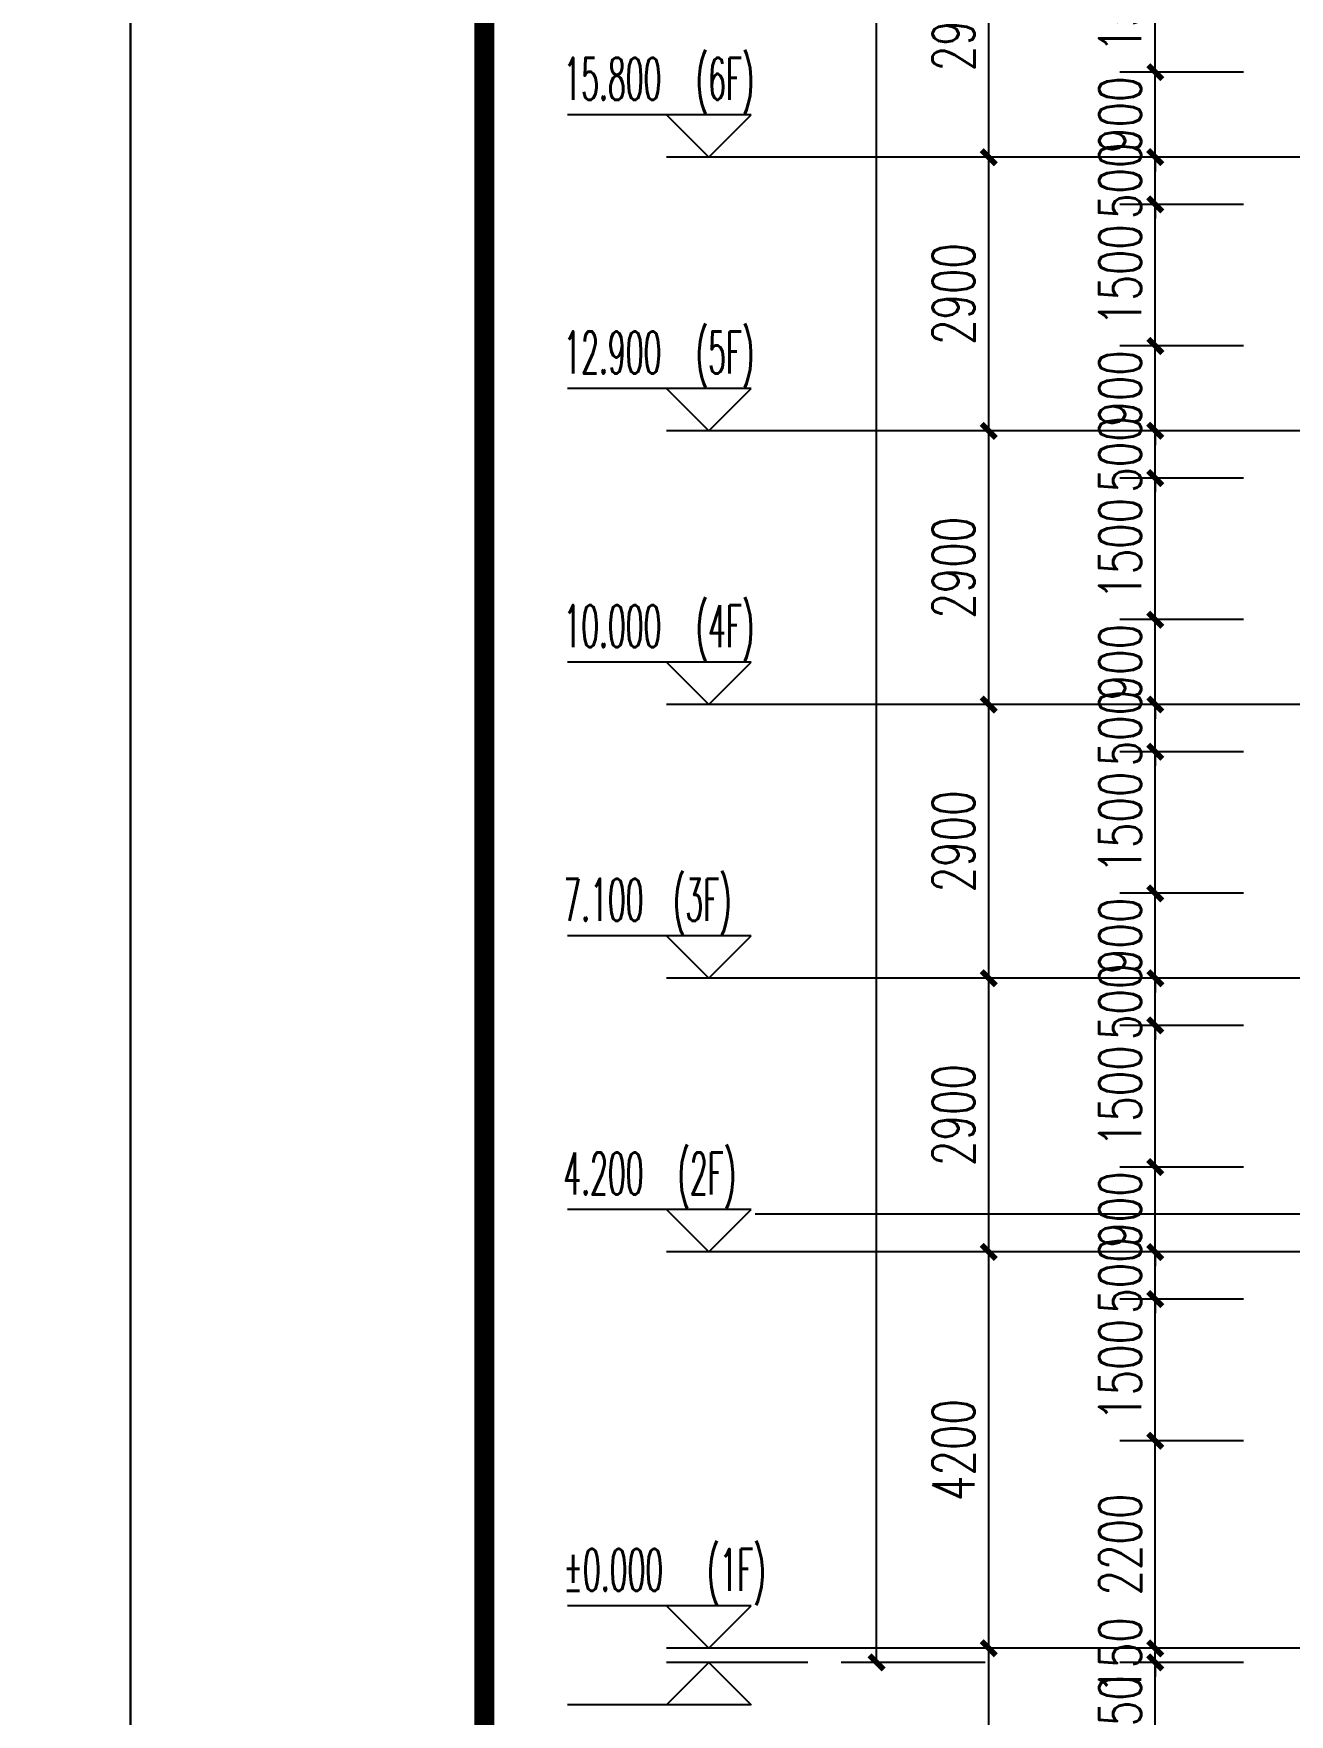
# Model space of a CAD drawing. Extents: x -59851 to 653804, y -249523 to 437614.
# Drawn here: x 526600 to 539911, y 363888 to 381697 of the extents above; entities that cross this region are included whole.
import ezdxf
from ezdxf.enums import TextEntityAlignment as Align

# ---------------------------------------------------------------- set-up
doc = ezdxf.new("R2010")
doc.units = 0
doc.header["$LTSCALE"] = 1000
doc.header["$MEASUREMENT"] = 0
for name, color, linetype in [('A-第三道尺寸线', 105, 'Continuous'), ('DIM_ELEV', 3, 'Continuous'), ('DOTE', 16, 'Continuous'), ('LABEL_FIXBOX_PM', 7, 'Continuous'), ('LABEL_TXT_PM', 1, 'Continuous'), ('PUB_DIM', 3, 'Continuous'), ('PUB_TEXT', 7, 'Continuous')]:
    doc.layers.add(name, color=color, linetype=linetype)
doc.styles.add('_TCH_DIM', font='SIMPLEX.shx', dxfattribs={"width": 0.7, "bigfont": 'GBCBIG.shx'})
doc.styles.add('_TCH_DIM_T3', font='SIMPLEX.shx', dxfattribs={"width": 0.7058823529411765, "bigfont": 'GBCBIG.shx'})
doc.styles.add('LABEL_TXT_PM', font='pm_njadri_romans1.shx', dxfattribs={"width": 0.7, "bigfont": 'pm_njadri_hztxt.shx'})
doc.dimstyles.new('_TCH_ARCH&&150', dxfattribs={"dimtxt": 446.25, "dimasz": 150, "dimexe": 375, "dimexo": 450, "dimgap": 150, "dimtad": 1, "dimdec": 0, "dimzin": 0, "dimdsep": 46, "dimtxsty": '_TCH_DIM_T3', "dimblk": 'ARCHTICK', "dimcen": 0.09, "dimclrt": 7, "dimazin": 2, "dimtfac": 1, "dimtdec": 0, "dimtix": 1, "dimtmove": 2, "dimatfit": 3, "dimfxl": 0, "dimtolj": 1, "dimtzin": 0, "dimarcsym": 0})

# ---------------------------------------------------------------- blocks, each defined once
blk = doc.blocks.new('PMSheet_A1_20150113_5-3892016032414355901')
at = {"layer": 'LABEL_FIXBOX_PM'}
blk.add_lwpolyline([(0, 594), (841, 594), (841, 7.275957614183426e-14), (0, 0)], close=True, dxfattribs=at)
at = {"layer": 'LABEL_FIXBOX_PM', "const_width": 1.4}
blk.add_lwpolyline([(831, 583.9999999999999), (25, 584), (24.99999999999942, 10.00000000000015), (831, 10.00000000000007)], close=True, dxfattribs=at)
at = {"layer": 'LABEL_TXT_PM', "style": 'LABEL_TXT_PM'}
for tag, height, width, p in [('修改图应说明理由', 4.5, 0.7, (788.3527573462349, 468.8000002302985)), ('出图章签名', 4.5, 0.7, (759.4576240145989, 338.0876217647297)), ('建设单位_U01', 4.5, 0.7, (800.9, 212.1409806592215)), ('建设单位', 4.5, 0.7, (800.9, 210.196966413124)), ('建设单位_D01', 4.5, 0.7, (800.9, 207.4028603965614)), ('项目名称_U01', 4.5, 0.7, (800.9, 200.423405518617)), ('项目名称', 4.5, 0.7, (800.9, 198.1938411146036)), ('项目名称_D01', 4.5, 0.7, (800.9, 195.2969664844489)), ('设计编号', 4.5, 0.6, (780.7578106115715, 187.8968758382629)), ('分项号', 4.5, 0.6, (820.2578106115715, 187.9968758382629)), ('项目经理', 4.5, 0.7, (780.2578106115715, 171.9968758382629)), ('项目经理签名', 4.5, 0.7, (810.1767543742553, 172.2645661011481)), ('审定', 4.5, 0.7, (780.2578106115715, 163.8968758382629)), ('审定签名', 4.5, 0.7, (810.1767543742553, 164.1645661011482)), ('审核', 4.5, 0.7, (780.2578106115715, 155.9968758382629)), ('审核签名', 4.5, 0.7, (810.1767543742553, 156.2645661011481)), ('项目负责签名', 4.5, 0.7, (810.1767543742553, 148.2645661011481)), ('项目负责', 4.5, 0.7, (780.2578106115715, 147.9968758382629)), ('专业负责', 4.5, 0.7, (780.2578106115715, 139.9968758382629)), ('专业负责签名', 4.5, 0.7, (810.1767543742553, 140.2645661011481)), ('校对', 4.5, 0.7, (780.2578106115715, 131.8968758382629)), ('校对签名', 4.5, 0.7, (810.1767543742553, 132.1645661011482)), ('设计', 4.5, 0.7, (780.2578106115715, 123.9968758382629)), ('设计签名', 4.5, 0.7, (810.1767543742553, 124.2645661011482)), ('绘制签名', 4.5, 0.7, (810.1767543742553, 116.1645661011482)), ('绘制', 4.5, 0.7, (780.2578106115715, 115.8968758382629)), ('方案_01签名', 4.5, 0.7, (810.1767543742553, 96.16456610114815)), ('方案_01', 4.5, 0.7, (780.2578106115715, 95.89687583826286)), ('方案_02', 4.5, 0.7, (780.2578106115715, 87.89687583826286)), ('方案_02签名', 4.5, 0.7, (810.1767543742553, 88.16456610114815)), ('方案_03', 4.5, 0.7, (780.2859341218744, 79.89687410125836)), ('方案_03签名', 4.5, 0.7, (810.2048778845583, 80.16456436414366)), ('方案_04', 4.5, 0.7, (780.2578106115715, 71.89687583826286)), ('方案_04签名', 4.5, 0.7, (810.1767543742553, 72.16456610114815)), ('图名_U02', 4.5, 0.7, (790.4995326305001, 60.19999965774634)), ('图名_U01', 4.5, 0.7, (790.4995326305001, 54.19999857040541)), ('图名', 4.5, 0.7, (790.4999994914999, 47.95548575023815)), ('图名_D01', 4.5, 0.7, (790.4995326305001, 42.39999965774634)), ('图名_D02', 4.5, 0.7, (790.4995326305001, 36.99999965774634)), ('图号', 3.5, 0.7, (760.9671832468131, 20.95312731177117)), ('图档号', 3.5, 0.7, (781.0999994915, 20.95312731177117)), ('日期', 3.5, 0.7, (801.0671832468131, 20.95312731177117)), ('版本号', 3.5, 0.7, (820.2671832468131, 20.95312731177117))]:
    blk.add_attdef(tag, text='', height=height, dxfattribs=dict(at, width=width)).set_placement(p, align=Align.CENTER)
blk = doc.blocks.new('_ArchTick')
at = {"color": 0, "linetype": 'ByBlock', "const_width": 0.4}
blk.add_lwpolyline([(-0.5, -0.5), (0.5, 0.5)], dxfattribs=at)
blk = doc.blocks.new('*D4992')
at = {"layer": 'Defpoints', "color": 0, "transparency": 16777216}
for p in [(535535.1379771668, 419287.8118863888), (537134.1773540739, 419287.8118863888), (537134.1773540739, 364437.8118863888)]:
    blk.add_point(p, dxfattribs=at)
at = {"layer": 'PUB_DIM', "color": 0, "lineweight": -2, "transparency": 16777216}
for p, q in [((536684.1773540739, 419287.8118863888), (535160.1379771668, 419287.8118863888)), ((535535.1379771668, 364437.8118863888), (535535.1379771668, 419287.8118863888)), ((536684.1773540739, 364437.8118863888), (535160.1379771668, 364437.8118863888))]:
    blk.add_line(p, q, dxfattribs=at)
at = {"layer": 'PUB_DIM', "color": 0, "lineweight": -2, "transparency": 16777216, "xscale": 150, "yscale": 150, "zscale": 150}
for p, rotation in [((535535.1379771668, 419287.8118863888), 90), ((535535.1379771668, 364437.8118863888), 270)]:
    blk.add_blockref('_ArchTick', p, dxfattribs=dict(at, rotation=rotation))
at = {"layer": 'PUB_DIM', "color": 7, "transparency": 16777216, "insert": (535162.0129771667, 391862.8118863889), "char_height": 446.25, "attachment_point": 5, "rotation": 90, "style": '_TCH_DIM_T3'}
blk.add_mtext('\\A1;54850', dxfattribs=at)
blk = doc.blocks.new('*D5006')
at = {"layer": 'Defpoints', "color": 0, "transparency": 16777216}
for p in [(536724.3940520429, 383287.8118863888), (538113.855314824, 383287.8118863888), (538113.855314824, 380387.8118863888)]:
    blk.add_point(p, dxfattribs=at)
at = {"layer": 'PUB_DIM', "color": 0, "lineweight": -2, "transparency": 16777216}
for p, q in [((537663.855314824, 383287.8118863888), (536349.3940520429, 383287.8118863888)), ((536724.3940520429, 380387.8118863888), (536724.3940520429, 383287.8118863888)), ((537663.855314824, 380387.8118863888), (536349.3940520429, 380387.8118863888))]:
    blk.add_line(p, q, dxfattribs=at)
at = {"layer": 'PUB_DIM', "color": 0, "lineweight": -2, "transparency": 16777216, "xscale": 150, "yscale": 150, "zscale": 150}
for p, rotation in [((536724.3940520429, 383287.8118863888), 90), ((536724.3940520429, 380387.8118863888), 270)]:
    blk.add_blockref('_ArchTick', p, dxfattribs=dict(at, rotation=rotation))
at = {"layer": 'PUB_DIM', "color": 7, "transparency": 16777216, "insert": (536351.2690520427, 381837.8118863889), "char_height": 446.25, "attachment_point": 5, "rotation": 90, "style": '_TCH_DIM_T3'}
blk.add_mtext('\\A1;2900', dxfattribs=at)
blk = doc.blocks.new('*D5007')
at = {"layer": 'Defpoints', "color": 0, "transparency": 16777216}
for p in [(536724.3940520429, 380387.8118863888), (538113.855314824, 380387.8118863888), (538113.855314824, 377487.8118863888)]:
    blk.add_point(p, dxfattribs=at)
at = {"layer": 'PUB_DIM', "color": 0, "lineweight": -2, "transparency": 16777216}
for p, q in [((537663.855314824, 380387.8118863888), (536349.3940520429, 380387.8118863888)), ((536724.3940520429, 377487.8118863888), (536724.3940520429, 380387.8118863888)), ((537663.855314824, 377487.8118863888), (536349.3940520429, 377487.8118863888))]:
    blk.add_line(p, q, dxfattribs=at)
at = {"layer": 'PUB_DIM', "color": 0, "lineweight": -2, "transparency": 16777216, "xscale": 150, "yscale": 150, "zscale": 150}
for p, rotation in [((536724.3940520429, 380387.8118863888), 90), ((536724.3940520429, 377487.8118863888), 270)]:
    blk.add_blockref('_ArchTick', p, dxfattribs=dict(at, rotation=rotation))
at = {"layer": 'PUB_DIM', "color": 7, "transparency": 16777216, "insert": (536351.2690520427, 378937.8118863889), "char_height": 446.25, "attachment_point": 5, "rotation": 90, "style": '_TCH_DIM_T3'}
blk.add_mtext('\\A1;2900', dxfattribs=at)
blk = doc.blocks.new('*D5008')
at = {"layer": 'Defpoints', "color": 0, "transparency": 16777216}
for p in [(536724.3940520429, 377487.8118863888), (538113.855314824, 377487.8118863888), (538113.855314824, 374587.8118863888)]:
    blk.add_point(p, dxfattribs=at)
at = {"layer": 'PUB_DIM', "color": 0, "lineweight": -2, "transparency": 16777216}
for p, q in [((537663.855314824, 377487.8118863888), (536349.3940520429, 377487.8118863888)), ((536724.3940520429, 374587.8118863888), (536724.3940520429, 377487.8118863888)), ((537663.855314824, 374587.8118863888), (536349.3940520429, 374587.8118863888))]:
    blk.add_line(p, q, dxfattribs=at)
at = {"layer": 'PUB_DIM', "color": 0, "lineweight": -2, "transparency": 16777216, "xscale": 150, "yscale": 150, "zscale": 150}
for p, rotation in [((536724.3940520429, 377487.8118863888), 90), ((536724.3940520429, 374587.8118863888), 270)]:
    blk.add_blockref('_ArchTick', p, dxfattribs=dict(at, rotation=rotation))
at = {"layer": 'PUB_DIM', "color": 7, "transparency": 16777216, "insert": (536351.2690520427, 376037.8118863889), "char_height": 446.25, "attachment_point": 5, "rotation": 90, "style": '_TCH_DIM_T3'}
blk.add_mtext('\\A1;2900', dxfattribs=at)
blk = doc.blocks.new('*D5009')
at = {"layer": 'Defpoints', "color": 0, "transparency": 16777216}
for p in [(536724.3940520429, 374587.8118863888), (538113.855314824, 374587.8118863888), (538113.855314824, 371687.8118863888)]:
    blk.add_point(p, dxfattribs=at)
at = {"layer": 'PUB_DIM', "color": 0, "lineweight": -2, "transparency": 16777216}
for p, q in [((537663.855314824, 374587.8118863888), (536349.3940520429, 374587.8118863888)), ((536724.3940520429, 371687.8118863888), (536724.3940520429, 374587.8118863888)), ((537663.855314824, 371687.8118863888), (536349.3940520429, 371687.8118863888))]:
    blk.add_line(p, q, dxfattribs=at)
at = {"layer": 'PUB_DIM', "color": 0, "lineweight": -2, "transparency": 16777216, "xscale": 150, "yscale": 150, "zscale": 150}
for p, rotation in [((536724.3940520429, 374587.8118863888), 90), ((536724.3940520429, 371687.8118863888), 270)]:
    blk.add_blockref('_ArchTick', p, dxfattribs=dict(at, rotation=rotation))
at = {"layer": 'PUB_DIM', "color": 7, "transparency": 16777216, "insert": (536351.2690520427, 373137.8118863889), "char_height": 446.25, "attachment_point": 5, "rotation": 90, "style": '_TCH_DIM_T3'}
blk.add_mtext('\\A1;2900', dxfattribs=at)
blk = doc.blocks.new('*D5010')
at = {"layer": 'Defpoints', "color": 0, "transparency": 16777216}
for p in [(536724.3940520429, 371687.8118863888), (538113.855314824, 371687.8118863888), (538113.855314824, 368787.8118863888)]:
    blk.add_point(p, dxfattribs=at)
at = {"layer": 'PUB_DIM', "color": 0, "lineweight": -2, "transparency": 16777216}
for p, q in [((537663.855314824, 371687.8118863888), (536349.3940520429, 371687.8118863888)), ((536724.3940520429, 368787.8118863888), (536724.3940520429, 371687.8118863888)), ((537663.855314824, 368787.8118863888), (536349.3940520429, 368787.8118863888))]:
    blk.add_line(p, q, dxfattribs=at)
at = {"layer": 'PUB_DIM', "color": 0, "lineweight": -2, "transparency": 16777216, "xscale": 150, "yscale": 150, "zscale": 150}
for p, rotation in [((536724.3940520429, 371687.8118863888), 90), ((536724.3940520429, 368787.8118863888), 270)]:
    blk.add_blockref('_ArchTick', p, dxfattribs=dict(at, rotation=rotation))
at = {"layer": 'PUB_DIM', "color": 7, "transparency": 16777216, "insert": (536351.2690520427, 370237.8118863889), "char_height": 446.25, "attachment_point": 5, "rotation": 90, "style": '_TCH_DIM_T3'}
blk.add_mtext('\\A1;2900', dxfattribs=at)
blk = doc.blocks.new('*D5011')
at = {"layer": 'Defpoints', "color": 0, "transparency": 16777216}
for p in [(536724.3940520429, 368787.8118863888), (538113.855314824, 368787.8118863888), (538113.855314824, 364587.8118863888)]:
    blk.add_point(p, dxfattribs=at)
at = {"layer": 'PUB_DIM', "color": 0, "lineweight": -2, "transparency": 16777216}
for p, q in [((537663.855314824, 368787.8118863888), (536349.3940520429, 368787.8118863888)), ((536724.3940520429, 364587.8118863888), (536724.3940520429, 368787.8118863888)), ((537663.855314824, 364587.8118863888), (536349.3940520429, 364587.8118863888))]:
    blk.add_line(p, q, dxfattribs=at)
at = {"layer": 'PUB_DIM', "color": 0, "lineweight": -2, "transparency": 16777216, "xscale": 150, "yscale": 150, "zscale": 150}
for p, rotation in [((536724.3940520429, 368787.8118863888), 90), ((536724.3940520429, 364587.8118863888), 270)]:
    blk.add_blockref('_ArchTick', p, dxfattribs=dict(at, rotation=rotation))
at = {"layer": 'PUB_DIM', "color": 7, "transparency": 16777216, "insert": (536351.2690520427, 366687.8118863889), "char_height": 446.25, "attachment_point": 5, "rotation": 90, "style": '_TCH_DIM_T3'}
blk.add_mtext('\\A1;4200', dxfattribs=at)
blk = doc.blocks.new('*D5012')
at = {"layer": 'Defpoints', "color": 0, "transparency": 16777216}
for p in [(536724.3940520429, 364587.8118863888), (538113.855314824, 364587.8118863888), (538113.855314824, 359687.8118863888)]:
    blk.add_point(p, dxfattribs=at)
at = {"layer": 'PUB_DIM', "color": 0, "lineweight": -2, "transparency": 16777216}
for p, q in [((537663.855314824, 364587.8118863888), (536349.3940520429, 364587.8118863888)), ((536724.3940520429, 359687.8118863888), (536724.3940520429, 364587.8118863888)), ((537663.855314824, 359687.8118863888), (536349.3940520429, 359687.8118863888))]:
    blk.add_line(p, q, dxfattribs=at)
at = {"layer": 'PUB_DIM', "color": 0, "lineweight": -2, "transparency": 16777216, "xscale": 150, "yscale": 150, "zscale": 150}
for p, rotation in [((536724.3940520429, 364587.8118863888), 90), ((536724.3940520429, 359687.8118863888), 270)]:
    blk.add_blockref('_ArchTick', p, dxfattribs=dict(at, rotation=rotation))
at = {"layer": 'PUB_DIM', "color": 7, "transparency": 16777216, "insert": (536351.2690520427, 362137.8118863889), "char_height": 446.25, "attachment_point": 5, "rotation": 90, "style": '_TCH_DIM_T3'}
blk.add_mtext('\\A1;4900', dxfattribs=at)
blk = doc.blocks.new('*D5014')
at = {"layer": 'A-第三道尺寸线', "color": 0, "lineweight": -2, "transparency": 16777216}
for p, q in [((539422.9162243626, 364437.8118863892), (538113.855314824, 364437.8118863892)), ((538488.855314824, 363087.8118863888), (538488.855314824, 364437.8118863892)), ((539422.9162243626, 363087.8118863888), (538113.855314824, 363087.8118863888))]:
    blk.add_line(p, q, dxfattribs=at)
at = {"layer": 'Defpoints', "color": 0, "transparency": 16777216}
for p in [(538488.855314824, 364437.8118863892), (539872.9162243626, 364437.8118863892), (539872.9162243626, 363087.8118863888)]:
    blk.add_point(p, dxfattribs=at)
at = {"layer": 'A-第三道尺寸线', "color": 0, "lineweight": -2, "transparency": 16777216, "xscale": 150, "yscale": 150, "zscale": 150}
for p, rotation in [((538488.855314824, 364437.8118863892), 90), ((538488.855314824, 363087.8118863888), 270)]:
    blk.add_blockref('_ArchTick', p, dxfattribs=dict(at, rotation=rotation))
at = {"layer": 'A-第三道尺寸线', "color": 7, "transparency": 16777216, "insert": (538115.7303148239, 363762.811886389), "char_height": 446.25, "attachment_point": 5, "rotation": 90, "style": '_TCH_DIM_T3'}
blk.add_mtext('\\A1;1350', dxfattribs=at)
blk = doc.blocks.new('*D5015')
at = {"layer": 'A-第三道尺寸线', "color": 0, "lineweight": -2, "transparency": 16777216}
for p, q in [((538488.855314824, 364587.8118863889), (538488.855314824, 364737.8118863889)), ((539422.9162243626, 364587.8118863889), (538113.855314824, 364587.8118863889)), ((538488.855314824, 364437.8118863892), (538488.855314824, 364587.8118863889)), ((539422.9162243626, 364437.8118863892), (538113.855314824, 364437.8118863892)), ((538488.855314824, 364437.8118863892), (538488.855314824, 364287.8118863892))]:
    blk.add_line(p, q, dxfattribs=at)
at = {"layer": 'Defpoints', "color": 0, "transparency": 16777216}
for p in [(538488.855314824, 364587.8118863889), (539872.9162243626, 364587.8118863889), (539872.9162243626, 364437.8118863892)]:
    blk.add_point(p, dxfattribs=at)
at = {"layer": 'A-第三道尺寸线', "color": 0, "lineweight": -2, "transparency": 16777216, "xscale": 150, "yscale": 150, "zscale": 150}
for p, rotation in [((538488.855314824, 364587.8118863889), 270), ((538488.855314824, 364437.8118863892), 90)]:
    blk.add_blockref('_ArchTick', p, dxfattribs=dict(at, rotation=rotation))
at = {"layer": 'A-第三道尺寸线', "color": 7, "transparency": 16777216, "insert": (538115.7303148239, 364512.8118863891), "char_height": 446.25, "attachment_point": 5, "rotation": 90, "style": '_TCH_DIM_T3'}
blk.add_mtext('\\A1;150', dxfattribs=at)
blk = doc.blocks.new('*D5016')
at = {"layer": 'A-第三道尺寸线', "color": 0, "lineweight": -2, "transparency": 16777216}
for p, q in [((539422.9162243626, 366787.8118863888), (538113.855314824, 366787.8118863888)), ((538488.855314824, 364587.8118863889), (538488.855314824, 366787.8118863888)), ((539422.9162243626, 364587.8118863889), (538113.855314824, 364587.8118863889))]:
    blk.add_line(p, q, dxfattribs=at)
at = {"layer": 'Defpoints', "color": 0, "transparency": 16777216}
for p in [(538488.855314824, 366787.8118863888), (539872.9162243626, 366787.8118863888), (539872.9162243626, 364587.8118863889)]:
    blk.add_point(p, dxfattribs=at)
at = {"layer": 'A-第三道尺寸线', "color": 0, "lineweight": -2, "transparency": 16777216, "xscale": 150, "yscale": 150, "zscale": 150}
for p, rotation in [((538488.855314824, 366787.8118863888), 90), ((538488.855314824, 364587.8118863889), 270)]:
    blk.add_blockref('_ArchTick', p, dxfattribs=dict(at, rotation=rotation))
at = {"layer": 'A-第三道尺寸线', "color": 7, "transparency": 16777216, "insert": (538115.7303148239, 365687.8118863889), "char_height": 446.25, "attachment_point": 5, "rotation": 90, "style": '_TCH_DIM_T3'}
blk.add_mtext('\\A1;2200', dxfattribs=at)
blk = doc.blocks.new('*D5017')
at = {"layer": 'A-第三道尺寸线', "color": 0, "lineweight": -2, "transparency": 16777216}
for p, q in [((539422.9162243626, 368287.8118863888), (538113.855314824, 368287.8118863888)), ((538488.855314824, 366787.8118863888), (538488.855314824, 368287.8118863888)), ((539422.9162243626, 366787.8118863888), (538113.855314824, 366787.8118863888))]:
    blk.add_line(p, q, dxfattribs=at)
at = {"layer": 'Defpoints', "color": 0, "transparency": 16777216}
for p in [(538488.855314824, 368287.8118863888), (539872.9162243626, 368287.8118863888), (539872.9162243626, 366787.8118863888)]:
    blk.add_point(p, dxfattribs=at)
at = {"layer": 'A-第三道尺寸线', "color": 0, "lineweight": -2, "transparency": 16777216, "xscale": 150, "yscale": 150, "zscale": 150}
for p, rotation in [((538488.855314824, 368287.8118863888), 90), ((538488.855314824, 366787.8118863888), 270)]:
    blk.add_blockref('_ArchTick', p, dxfattribs=dict(at, rotation=rotation))
at = {"layer": 'A-第三道尺寸线', "color": 7, "transparency": 16777216, "insert": (538115.7303148239, 367537.8118863889), "char_height": 446.25, "attachment_point": 5, "rotation": 90, "style": '_TCH_DIM_T3'}
blk.add_mtext('\\A1;1500', dxfattribs=at)
blk = doc.blocks.new('*D5018')
at = {"layer": 'A-第三道尺寸线', "color": 0, "lineweight": -2, "transparency": 16777216}
for p, q in [((538488.855314824, 368787.8118863888), (538488.855314824, 368937.8118863888)), ((539422.9162243626, 368787.8118863888), (538113.855314824, 368787.8118863888)), ((538488.855314824, 368287.8118863888), (538488.855314824, 368787.8118863888)), ((539422.9162243626, 368287.8118863888), (538113.855314824, 368287.8118863888)), ((538488.855314824, 368287.8118863888), (538488.855314824, 368137.8118863888))]:
    blk.add_line(p, q, dxfattribs=at)
at = {"layer": 'Defpoints', "color": 0, "transparency": 16777216}
for p in [(538488.855314824, 368787.8118863888), (539872.9162243626, 368787.8118863888), (539872.9162243626, 368287.8118863888)]:
    blk.add_point(p, dxfattribs=at)
at = {"layer": 'A-第三道尺寸线', "color": 0, "lineweight": -2, "transparency": 16777216, "xscale": 150, "yscale": 150, "zscale": 150}
for p, rotation in [((538488.855314824, 368787.8118863888), 270), ((538488.855314824, 368287.8118863888), 90)]:
    blk.add_blockref('_ArchTick', p, dxfattribs=dict(at, rotation=rotation))
at = {"layer": 'A-第三道尺寸线', "color": 7, "transparency": 16777216, "insert": (538115.7303148239, 368537.8118863889), "char_height": 446.25, "attachment_point": 5, "rotation": 90, "style": '_TCH_DIM_T3'}
blk.add_mtext('\\A1;500', dxfattribs=at)
blk = doc.blocks.new('*D5019')
at = {"layer": 'A-第三道尺寸线', "color": 0, "lineweight": -2, "transparency": 16777216}
for p, q in [((538488.855314824, 369687.8118863889), (538488.855314824, 369837.8118863889)), ((539422.9162243626, 369687.8118863889), (538113.855314824, 369687.8118863889)), ((538488.855314824, 368787.8118863888), (538488.855314824, 369687.8118863889)), ((539422.9162243626, 368787.8118863888), (538113.855314824, 368787.8118863888)), ((538488.855314824, 368787.8118863888), (538488.855314824, 368637.8118863888))]:
    blk.add_line(p, q, dxfattribs=at)
at = {"layer": 'Defpoints', "color": 0, "transparency": 16777216}
for p in [(538488.855314824, 369687.8118863889), (539872.9162243626, 369687.8118863889), (539872.9162243626, 368787.8118863888)]:
    blk.add_point(p, dxfattribs=at)
at = {"layer": 'A-第三道尺寸线', "color": 0, "lineweight": -2, "transparency": 16777216, "xscale": 150, "yscale": 150, "zscale": 150}
for p, rotation in [((538488.855314824, 369687.8118863889), 270), ((538488.855314824, 368787.8118863888), 90)]:
    blk.add_blockref('_ArchTick', p, dxfattribs=dict(at, rotation=rotation))
at = {"layer": 'A-第三道尺寸线', "color": 7, "transparency": 16777216, "insert": (538115.7303148239, 369237.8118863889), "char_height": 446.25, "attachment_point": 5, "rotation": 90, "style": '_TCH_DIM_T3'}
blk.add_mtext('\\A1;900', dxfattribs=at)
blk = doc.blocks.new('*D5020')
at = {"layer": 'A-第三道尺寸线', "color": 0, "lineweight": -2, "transparency": 16777216}
for p, q in [((539422.9162243626, 371187.8118863889), (538113.855314824, 371187.8118863889)), ((538488.855314824, 369687.8118863889), (538488.855314824, 371187.8118863889)), ((539422.9162243626, 369687.8118863889), (538113.855314824, 369687.8118863889))]:
    blk.add_line(p, q, dxfattribs=at)
at = {"layer": 'Defpoints', "color": 0, "transparency": 16777216}
for p in [(538488.855314824, 371187.8118863889), (539872.9162243626, 371187.8118863889), (539872.9162243626, 369687.8118863889)]:
    blk.add_point(p, dxfattribs=at)
at = {"layer": 'A-第三道尺寸线', "color": 0, "lineweight": -2, "transparency": 16777216, "xscale": 150, "yscale": 150, "zscale": 150}
for p, rotation in [((538488.855314824, 371187.8118863889), 90), ((538488.855314824, 369687.8118863889), 270)]:
    blk.add_blockref('_ArchTick', p, dxfattribs=dict(at, rotation=rotation))
at = {"layer": 'A-第三道尺寸线', "color": 7, "transparency": 16777216, "insert": (538115.7303148239, 370437.8118863889), "char_height": 446.25, "attachment_point": 5, "rotation": 90, "style": '_TCH_DIM_T3'}
blk.add_mtext('\\A1;1500', dxfattribs=at)
blk = doc.blocks.new('*D5021')
at = {"layer": 'A-第三道尺寸线', "color": 0, "lineweight": -2, "transparency": 16777216}
for p, q in [((539422.9162243626, 371687.8118863888), (538113.855314824, 371687.8118863888)), ((538488.855314824, 371687.8118863888), (538488.855314824, 371837.8118863888)), ((538488.855314824, 371187.8118863889), (538488.855314824, 371687.8118863888)), ((539422.9162243626, 371187.8118863889), (538113.855314824, 371187.8118863889)), ((538488.855314824, 371187.8118863889), (538488.855314824, 371037.8118863889))]:
    blk.add_line(p, q, dxfattribs=at)
at = {"layer": 'Defpoints', "color": 0, "transparency": 16777216}
for p in [(538488.855314824, 371687.8118863888), (539872.9162243626, 371687.8118863888), (539872.9162243626, 371187.8118863889)]:
    blk.add_point(p, dxfattribs=at)
at = {"layer": 'A-第三道尺寸线', "color": 0, "lineweight": -2, "transparency": 16777216, "xscale": 150, "yscale": 150, "zscale": 150}
for p, rotation in [((538488.855314824, 371687.8118863888), 270), ((538488.855314824, 371187.8118863889), 90)]:
    blk.add_blockref('_ArchTick', p, dxfattribs=dict(at, rotation=rotation))
at = {"layer": 'A-第三道尺寸线', "color": 7, "transparency": 16777216, "insert": (538115.7303148239, 371437.8118863889), "char_height": 446.25, "attachment_point": 5, "rotation": 90, "style": '_TCH_DIM_T3'}
blk.add_mtext('\\A1;500', dxfattribs=at)
blk = doc.blocks.new('*D5022')
at = {"layer": 'A-第三道尺寸线', "color": 0, "lineweight": -2, "transparency": 16777216}
for p, q in [((539422.9162243626, 372587.8118863889), (538113.855314824, 372587.8118863889)), ((538488.855314824, 372587.8118863889), (538488.855314824, 372737.8118863889)), ((538488.855314824, 371687.8118863888), (538488.855314824, 372587.8118863889)), ((539422.9162243626, 371687.8118863888), (538113.855314824, 371687.8118863888)), ((538488.855314824, 371687.8118863888), (538488.855314824, 371537.8118863888))]:
    blk.add_line(p, q, dxfattribs=at)
at = {"layer": 'Defpoints', "color": 0, "transparency": 16777216}
for p in [(538488.855314824, 372587.8118863889), (539872.9162243626, 372587.8118863889), (539872.9162243626, 371687.8118863888)]:
    blk.add_point(p, dxfattribs=at)
at = {"layer": 'A-第三道尺寸线', "color": 0, "lineweight": -2, "transparency": 16777216, "xscale": 150, "yscale": 150, "zscale": 150}
for p, rotation in [((538488.855314824, 372587.8118863889), 270), ((538488.855314824, 371687.8118863888), 90)]:
    blk.add_blockref('_ArchTick', p, dxfattribs=dict(at, rotation=rotation))
at = {"layer": 'A-第三道尺寸线', "color": 7, "transparency": 16777216, "insert": (538115.7303148239, 372137.8118863889), "char_height": 446.25, "attachment_point": 5, "rotation": 90, "style": '_TCH_DIM_T3'}
blk.add_mtext('\\A1;900', dxfattribs=at)
blk = doc.blocks.new('*D5023')
at = {"layer": 'A-第三道尺寸线', "color": 0, "lineweight": -2, "transparency": 16777216}
for p, q in [((539422.9162243626, 374087.8118863889), (538113.855314824, 374087.8118863889)), ((538488.855314824, 372587.8118863889), (538488.855314824, 374087.8118863889)), ((539422.9162243626, 372587.8118863889), (538113.855314824, 372587.8118863889))]:
    blk.add_line(p, q, dxfattribs=at)
at = {"layer": 'Defpoints', "color": 0, "transparency": 16777216}
for p in [(538488.855314824, 374087.8118863889), (539872.9162243626, 374087.8118863889), (539872.9162243626, 372587.8118863889)]:
    blk.add_point(p, dxfattribs=at)
at = {"layer": 'A-第三道尺寸线', "color": 0, "lineweight": -2, "transparency": 16777216, "xscale": 150, "yscale": 150, "zscale": 150}
for p, rotation in [((538488.855314824, 374087.8118863889), 90), ((538488.855314824, 372587.8118863889), 270)]:
    blk.add_blockref('_ArchTick', p, dxfattribs=dict(at, rotation=rotation))
at = {"layer": 'A-第三道尺寸线', "color": 7, "transparency": 16777216, "insert": (538115.7303148239, 373337.8118863889), "char_height": 446.25, "attachment_point": 5, "rotation": 90, "style": '_TCH_DIM_T3'}
blk.add_mtext('\\A1;1500', dxfattribs=at)
blk = doc.blocks.new('*D5024')
at = {"layer": 'A-第三道尺寸线', "color": 0, "lineweight": -2, "transparency": 16777216}
for p, q in [((538488.855314824, 374587.8118863889), (538488.855314824, 374737.8118863889)), ((539422.9162243626, 374587.8118863889), (538113.855314824, 374587.8118863889)), ((538488.855314824, 374087.8118863889), (538488.855314824, 374587.8118863889)), ((539422.9162243626, 374087.8118863889), (538113.855314824, 374087.8118863889)), ((538488.855314824, 374087.8118863889), (538488.855314824, 373937.8118863889))]:
    blk.add_line(p, q, dxfattribs=at)
at = {"layer": 'Defpoints', "color": 0, "transparency": 16777216}
for p in [(538488.855314824, 374587.8118863889), (539872.9162243626, 374587.8118863889), (539872.9162243626, 374087.8118863889)]:
    blk.add_point(p, dxfattribs=at)
at = {"layer": 'A-第三道尺寸线', "color": 0, "lineweight": -2, "transparency": 16777216, "xscale": 150, "yscale": 150, "zscale": 150}
for p, rotation in [((538488.855314824, 374587.8118863889), 270), ((538488.855314824, 374087.8118863889), 90)]:
    blk.add_blockref('_ArchTick', p, dxfattribs=dict(at, rotation=rotation))
at = {"layer": 'A-第三道尺寸线', "color": 7, "transparency": 16777216, "insert": (538115.7303148239, 374337.811886389), "char_height": 446.25, "attachment_point": 5, "rotation": 90, "style": '_TCH_DIM_T3'}
blk.add_mtext('\\A1;500', dxfattribs=at)
blk = doc.blocks.new('*D5025')
at = {"layer": 'A-第三道尺寸线', "color": 0, "lineweight": -2, "transparency": 16777216}
for p, q in [((538488.855314824, 375487.8118863889), (538488.855314824, 375637.8118863889)), ((539422.9162243626, 375487.8118863889), (538113.855314824, 375487.8118863889)), ((538488.855314824, 374587.8118863889), (538488.855314824, 375487.8118863889)), ((539422.9162243626, 374587.8118863889), (538113.855314824, 374587.8118863889)), ((538488.855314824, 374587.8118863889), (538488.855314824, 374437.8118863889))]:
    blk.add_line(p, q, dxfattribs=at)
at = {"layer": 'Defpoints', "color": 0, "transparency": 16777216}
for p in [(538488.855314824, 375487.8118863889), (539872.9162243626, 375487.8118863889), (539872.9162243626, 374587.8118863889)]:
    blk.add_point(p, dxfattribs=at)
at = {"layer": 'A-第三道尺寸线', "color": 0, "lineweight": -2, "transparency": 16777216, "xscale": 150, "yscale": 150, "zscale": 150}
for p, rotation in [((538488.855314824, 375487.8118863889), 270), ((538488.855314824, 374587.8118863889), 90)]:
    blk.add_blockref('_ArchTick', p, dxfattribs=dict(at, rotation=rotation))
at = {"layer": 'A-第三道尺寸线', "color": 7, "transparency": 16777216, "insert": (538115.7303148239, 375037.811886389), "char_height": 446.25, "attachment_point": 5, "rotation": 90, "style": '_TCH_DIM_T3'}
blk.add_mtext('\\A1;900', dxfattribs=at)
blk = doc.blocks.new('*D5026')
at = {"layer": 'A-第三道尺寸线', "color": 0, "lineweight": -2, "transparency": 16777216}
for p, q in [((539422.9162243626, 376987.8118863889), (538113.855314824, 376987.8118863889)), ((538488.855314824, 375487.8118863889), (538488.855314824, 376987.8118863889)), ((539422.9162243626, 375487.8118863889), (538113.855314824, 375487.8118863889))]:
    blk.add_line(p, q, dxfattribs=at)
at = {"layer": 'Defpoints', "color": 0, "transparency": 16777216}
for p in [(538488.855314824, 376987.8118863889), (539872.9162243626, 376987.8118863889), (539872.9162243626, 375487.8118863889)]:
    blk.add_point(p, dxfattribs=at)
at = {"layer": 'A-第三道尺寸线', "color": 0, "lineweight": -2, "transparency": 16777216, "xscale": 150, "yscale": 150, "zscale": 150}
for p, rotation in [((538488.855314824, 376987.8118863889), 90), ((538488.855314824, 375487.8118863889), 270)]:
    blk.add_blockref('_ArchTick', p, dxfattribs=dict(at, rotation=rotation))
at = {"layer": 'A-第三道尺寸线', "color": 7, "transparency": 16777216, "insert": (538115.7303148239, 376237.8118863889), "char_height": 446.25, "attachment_point": 5, "rotation": 90, "style": '_TCH_DIM_T3'}
blk.add_mtext('\\A1;1500', dxfattribs=at)
blk = doc.blocks.new('*D5027')
at = {"layer": 'A-第三道尺寸线', "color": 0, "lineweight": -2, "transparency": 16777216}
for p, q in [((538488.855314824, 377487.811886389), (538488.855314824, 377637.811886389)), ((539422.9162243626, 377487.811886389), (538113.855314824, 377487.811886389)), ((538488.855314824, 376987.8118863889), (538488.855314824, 377487.811886389)), ((539422.9162243626, 376987.8118863889), (538113.855314824, 376987.8118863889)), ((538488.855314824, 376987.8118863889), (538488.855314824, 376837.8118863889))]:
    blk.add_line(p, q, dxfattribs=at)
at = {"layer": 'Defpoints', "color": 0, "transparency": 16777216}
for p in [(538488.855314824, 377487.811886389), (539872.9162243626, 377487.811886389), (539872.9162243626, 376987.8118863889)]:
    blk.add_point(p, dxfattribs=at)
at = {"layer": 'A-第三道尺寸线', "color": 0, "lineweight": -2, "transparency": 16777216, "xscale": 150, "yscale": 150, "zscale": 150}
for p, rotation in [((538488.855314824, 377487.811886389), 270), ((538488.855314824, 376987.8118863889), 90)]:
    blk.add_blockref('_ArchTick', p, dxfattribs=dict(at, rotation=rotation))
at = {"layer": 'A-第三道尺寸线', "color": 7, "transparency": 16777216, "insert": (538115.7303148239, 377237.811886389), "char_height": 446.25, "attachment_point": 5, "rotation": 90, "style": '_TCH_DIM_T3'}
blk.add_mtext('\\A1;500', dxfattribs=at)
blk = doc.blocks.new('*D5028')
at = {"layer": 'A-第三道尺寸线', "color": 0, "lineweight": -2, "transparency": 16777216}
for p, q in [((538488.855314824, 378387.8118863889), (538488.855314824, 378537.8118863889)), ((539422.9162243626, 378387.8118863889), (538113.855314824, 378387.8118863889)), ((538488.855314824, 377487.811886389), (538488.855314824, 378387.8118863889)), ((539422.9162243626, 377487.811886389), (538113.855314824, 377487.811886389)), ((538488.855314824, 377487.811886389), (538488.855314824, 377337.811886389))]:
    blk.add_line(p, q, dxfattribs=at)
at = {"layer": 'Defpoints', "color": 0, "transparency": 16777216}
for p in [(538488.855314824, 378387.8118863889), (539872.9162243626, 378387.8118863889), (539872.9162243626, 377487.811886389)]:
    blk.add_point(p, dxfattribs=at)
at = {"layer": 'A-第三道尺寸线', "color": 0, "lineweight": -2, "transparency": 16777216, "xscale": 150, "yscale": 150, "zscale": 150}
for p, rotation in [((538488.855314824, 378387.8118863889), 270), ((538488.855314824, 377487.811886389), 90)]:
    blk.add_blockref('_ArchTick', p, dxfattribs=dict(at, rotation=rotation))
at = {"layer": 'A-第三道尺寸线', "color": 7, "transparency": 16777216, "insert": (538115.7303148239, 377937.811886389), "char_height": 446.25, "attachment_point": 5, "rotation": 90, "style": '_TCH_DIM_T3'}
blk.add_mtext('\\A1;900', dxfattribs=at)
blk = doc.blocks.new('*D5029')
at = {"layer": 'A-第三道尺寸线', "color": 0, "lineweight": -2, "transparency": 16777216}
for p, q in [((539422.9162243626, 379887.8118863889), (538113.855314824, 379887.8118863889)), ((538488.855314824, 378387.8118863889), (538488.855314824, 379887.8118863889)), ((539422.9162243626, 378387.8118863889), (538113.855314824, 378387.8118863889))]:
    blk.add_line(p, q, dxfattribs=at)
at = {"layer": 'Defpoints', "color": 0, "transparency": 16777216}
for p in [(538488.855314824, 379887.8118863889), (539872.9162243626, 379887.8118863889), (539872.9162243626, 378387.8118863889)]:
    blk.add_point(p, dxfattribs=at)
at = {"layer": 'A-第三道尺寸线', "color": 0, "lineweight": -2, "transparency": 16777216, "xscale": 150, "yscale": 150, "zscale": 150}
for p, rotation in [((538488.855314824, 379887.8118863889), 90), ((538488.855314824, 378387.8118863889), 270)]:
    blk.add_blockref('_ArchTick', p, dxfattribs=dict(at, rotation=rotation))
at = {"layer": 'A-第三道尺寸线', "color": 7, "transparency": 16777216, "insert": (538115.7303148239, 379137.811886389), "char_height": 446.25, "attachment_point": 5, "rotation": 90, "style": '_TCH_DIM_T3'}
blk.add_mtext('\\A1;1500', dxfattribs=at)
blk = doc.blocks.new('*D5030')
at = {"layer": 'A-第三道尺寸线', "color": 0, "lineweight": -2, "transparency": 16777216}
for p, q in [((538488.855314824, 380387.8118863889), (538488.855314824, 380537.8118863889)), ((539422.9162243626, 380387.8118863889), (538113.855314824, 380387.8118863889)), ((538488.855314824, 379887.8118863889), (538488.855314824, 380387.8118863889)), ((539422.9162243626, 379887.8118863889), (538113.855314824, 379887.8118863889)), ((538488.855314824, 379887.8118863889), (538488.855314824, 379737.8118863889))]:
    blk.add_line(p, q, dxfattribs=at)
at = {"layer": 'Defpoints', "color": 0, "transparency": 16777216}
for p in [(538488.855314824, 380387.8118863889), (539872.9162243626, 380387.8118863889), (539872.9162243626, 379887.8118863889)]:
    blk.add_point(p, dxfattribs=at)
at = {"layer": 'A-第三道尺寸线', "color": 0, "lineweight": -2, "transparency": 16777216, "xscale": 150, "yscale": 150, "zscale": 150}
for p, rotation in [((538488.855314824, 380387.8118863889), 270), ((538488.855314824, 379887.8118863889), 90)]:
    blk.add_blockref('_ArchTick', p, dxfattribs=dict(at, rotation=rotation))
at = {"layer": 'A-第三道尺寸线', "color": 7, "transparency": 16777216, "insert": (538115.7303148239, 380137.811886389), "char_height": 446.25, "attachment_point": 5, "rotation": 90, "style": '_TCH_DIM_T3'}
blk.add_mtext('\\A1;500', dxfattribs=at)
blk = doc.blocks.new('*D5031')
at = {"layer": 'A-第三道尺寸线', "color": 0, "lineweight": -2, "transparency": 16777216}
for p, q in [((538488.855314824, 381287.8118863889), (538488.855314824, 381437.8118863889)), ((539422.9162243626, 381287.8118863889), (538113.855314824, 381287.8118863889)), ((538488.855314824, 380387.8118863889), (538488.855314824, 381287.8118863889)), ((539422.9162243626, 380387.8118863889), (538113.855314824, 380387.8118863889)), ((538488.855314824, 380387.8118863889), (538488.855314824, 380237.8118863889))]:
    blk.add_line(p, q, dxfattribs=at)
at = {"layer": 'Defpoints', "color": 0, "transparency": 16777216}
for p in [(538488.855314824, 381287.8118863889), (539872.9162243626, 381287.8118863889), (539872.9162243626, 380387.8118863889)]:
    blk.add_point(p, dxfattribs=at)
at = {"layer": 'A-第三道尺寸线', "color": 0, "lineweight": -2, "transparency": 16777216, "xscale": 150, "yscale": 150, "zscale": 150}
for p, rotation in [((538488.855314824, 381287.8118863889), 270), ((538488.855314824, 380387.8118863889), 90)]:
    blk.add_blockref('_ArchTick', p, dxfattribs=dict(at, rotation=rotation))
at = {"layer": 'A-第三道尺寸线', "color": 7, "transparency": 16777216, "insert": (538115.7303148239, 380837.811886389), "char_height": 446.25, "attachment_point": 5, "rotation": 90, "style": '_TCH_DIM_T3'}
blk.add_mtext('\\A1;900', dxfattribs=at)
blk = doc.blocks.new('*D5032')
at = {"layer": 'A-第三道尺寸线', "color": 0, "lineweight": -2, "transparency": 16777216}
for p, q in [((539422.9162243626, 382787.8118863889), (538113.855314824, 382787.8118863889)), ((538488.855314824, 381287.8118863889), (538488.855314824, 382787.8118863889)), ((539422.9162243626, 381287.8118863889), (538113.855314824, 381287.8118863889))]:
    blk.add_line(p, q, dxfattribs=at)
at = {"layer": 'Defpoints', "color": 0, "transparency": 16777216}
for p in [(538488.855314824, 382787.8118863889), (539872.9162243626, 382787.8118863889), (539872.9162243626, 381287.8118863889)]:
    blk.add_point(p, dxfattribs=at)
at = {"layer": 'A-第三道尺寸线', "color": 0, "lineweight": -2, "transparency": 16777216, "xscale": 150, "yscale": 150, "zscale": 150}
for p, rotation in [((538488.855314824, 382787.8118863889), 90), ((538488.855314824, 381287.8118863889), 270)]:
    blk.add_blockref('_ArchTick', p, dxfattribs=dict(at, rotation=rotation))
at = {"layer": 'A-第三道尺寸线', "color": 7, "transparency": 16777216, "insert": (538115.7303148239, 382037.811886389), "char_height": 446.25, "attachment_point": 5, "rotation": 90, "style": '_TCH_DIM_T3'}
blk.add_mtext('\\A1;1500', dxfattribs=at)

msp = doc.modelspace()

# ---------------------------------------------------------------- linework, layer by layer
at = {"layer": 'DIM_ELEV'}
for p, q in [((534207.1370040763, 380837.8118863888), (532259.8370040762, 380837.8118863888)), ((533757.1370040763, 380387.8118863888), (533307.1370040763, 380837.8118863888)), ((533757.1370040763, 380387.8118863888), (534207.1370040763, 380837.8118863888)), ((534807.1370040763, 380387.8118863888), (533307.1370040763, 380387.8118863888)), ((534207.1370040763, 377937.8118863888), (532259.8370040762, 377937.8118863888)), ((533757.1370040763, 377487.8118863888), (533307.1370040763, 377937.8118863888)), ((533757.1370040763, 377487.8118863888), (534207.1370040763, 377937.8118863888)), ((534807.1370040763, 377487.8118863888), (533307.1370040763, 377487.8118863888)), ((534207.1370040763, 375037.8118863888), (532259.8370040762, 375037.8118863888)), ((533757.1370040763, 374587.8118863888), (533307.1370040763, 375037.8118863888)), ((533757.1370040763, 374587.8118863888), (534207.1370040763, 375037.8118863888)), ((534807.1370040763, 374587.8118863888), (533307.1370040763, 374587.8118863888)), ((534207.1370040763, 372137.8118863888), (532259.8370040762, 372137.8118863888)), ((533757.1370040763, 371687.8118863888), (533307.1370040763, 372137.8118863888)), ((533757.1370040763, 371687.8118863888), (534207.1370040763, 372137.8118863888)), ((534807.1370040763, 371687.8118863888), (533307.1370040763, 371687.8118863888)), ((534207.1370040763, 369237.8118863888), (532259.8370040762, 369237.8118863888)), ((533757.1370040763, 368787.8118863888), (533307.1370040763, 369237.8118863888)), ((533757.1370040763, 368787.8118863888), (534207.1370040763, 369237.8118863888)), ((534807.1370040763, 368787.8118863888), (533307.1370040763, 368787.8118863888)), ((534207.1370040763, 365037.8118863888), (532259.8370040762, 365037.8118863888)), ((533757.1370040763, 364587.8118863888), (533307.1370040763, 365037.8118863888)), ((533757.1370040763, 364587.8118863888), (534207.1370040763, 365037.8118863888)), ((534807.1370040763, 364587.8118863888), (533307.1370040763, 364587.8118863888)), ((533757.1370040763, 364437.8118863888), (533307.1370040763, 363987.8118863888)), ((534807.1370040763, 364437.8118863888), (533307.1370040763, 364437.8118863888)), ((533757.1370040763, 364437.8118863888), (534207.1370040763, 363987.8118863888)), ((534207.1370040763, 363987.8118863888), (532259.8370040762, 363987.8118863888))]:
    msp.add_line(p, q, dxfattribs=at)
at = {"layer": 'DOTE'}
for p, q in [((571627.4764626038, 380387.8118863888), (534247.9524848389, 380387.8118863888)), ((571627.4764626038, 377487.8118863888), (534247.9524848389, 377487.8118863888)), ((571627.4764626038, 374587.8118863888), (534247.9524848389, 374587.8118863888)), ((571627.4764626038, 371687.8118863888), (534247.9524848389, 371687.8118863888)), ((571752.4764626038, 369187.8118863888), (534247.9524848389, 369187.8118863888)), ((571752.4764626038, 368787.8118863888), (534247.9524848389, 368787.8118863888)), ((571752.4764626038, 364587.8118863888), (534247.9524848389, 364587.8118863888))]:
    msp.add_line(p, q, dxfattribs=at)

# ---------------------------------------------------------------- block references
at = {"xscale": 150, "yscale": 150, "zscale": 150}
for p in [(401477.4994529202, 348488.0002684771), (527627.4994529202, 348488.0002684771)]:
    msp.add_blockref('PMSheet_A1_20150113_5-3892016032414355901', p, dxfattribs=at)

# ---------------------------------------------------------------- texts
at = {"layer": 'PUB_TEXT', "style": '_TCH_DIM', "width": 0.4941176470588236}
for s, p in [('(6F)', (533617.3370040762, 380995.3118863888)), ('15.800', (532214.8370040762, 380995.3118863888)), ('(5F)', (533617.3370040762, 378095.3118863888)), ('12.900', (532214.8370040762, 378095.3118863888)), ('10.000', (532214.8370040762, 375195.3118863888)), ('(4F)', (533617.3370040762, 375195.3118863888)), ('(3F)', (533375.8370040762, 372295.3118863888)), ('7.100', (532214.8370040762, 372295.3118863888)), ('(2F)', (533424.1370040763, 369395.3118863888)), ('4.200', (532214.8370040762, 369395.3118863888)), ('%%P0.000', (532214.8370040762, 365195.3118863888)), ('(1F)', (533738.0870040762, 365195.3118863888))]:
    msp.add_text(s, height=446.25, dxfattribs=at).set_placement(p)

# ---------------------------------------------------------------- dimensions: what is measured, and where the dimension line sits
at = {"layer": 'A-第三道尺寸线'}
for p1, p2, picture, middle in [((539872.9162243626, 381287.8118863889), (539872.9162243626, 382787.8118863889), '*D5032', (538115.7303148239, 382037.811886389)), ((539872.9162243626, 380387.8118863889), (539872.9162243626, 381287.8118863889), '*D5031', (538115.7303148239, 380837.811886389)), ((539872.9162243626, 379887.8118863889), (539872.9162243626, 380387.8118863889), '*D5030', (538115.7303148239, 380137.811886389)), ((539872.9162243626, 378387.8118863889), (539872.9162243626, 379887.8118863889), '*D5029', (538115.7303148239, 379137.811886389)), ((539872.9162243626, 377487.811886389), (539872.9162243626, 378387.8118863889), '*D5028', (538115.7303148239, 377937.811886389)), ((539872.9162243626, 376987.8118863889), (539872.9162243626, 377487.811886389), '*D5027', (538115.7303148239, 377237.811886389)), ((539872.9162243626, 375487.8118863889), (539872.9162243626, 376987.8118863889), '*D5026', (538115.7303148239, 376237.8118863889)), ((539872.9162243626, 374587.8118863889), (539872.9162243626, 375487.8118863889), '*D5025', (538115.7303148239, 375037.811886389)), ((539872.9162243626, 374087.8118863889), (539872.9162243626, 374587.8118863889), '*D5024', (538115.7303148239, 374337.811886389)), ((539872.9162243626, 372587.8118863889), (539872.9162243626, 374087.8118863889), '*D5023', (538115.7303148239, 373337.8118863889)), ((539872.9162243626, 371687.8118863888), (539872.9162243626, 372587.8118863889), '*D5022', (538115.7303148239, 372137.8118863889)), ((539872.9162243626, 371187.8118863889), (539872.9162243626, 371687.8118863888), '*D5021', (538115.7303148239, 371437.8118863889)), ((539872.9162243626, 369687.8118863889), (539872.9162243626, 371187.8118863889), '*D5020', (538115.7303148239, 370437.8118863889)), ((539872.9162243626, 368787.8118863888), (539872.9162243626, 369687.8118863889), '*D5019', (538115.7303148239, 369237.8118863889)), ((539872.9162243626, 368287.8118863888), (539872.9162243626, 368787.8118863888), '*D5018', (538115.7303148239, 368537.8118863889)), ((539872.9162243626, 366787.8118863888), (539872.9162243626, 368287.8118863888), '*D5017', (538115.7303148239, 367537.8118863889)), ((539872.9162243626, 364587.8118863889), (539872.9162243626, 366787.8118863888), '*D5016', (538115.7303148239, 365687.8118863889)), ((539872.9162243626, 364437.8118863892), (539872.9162243626, 364587.8118863889), '*D5015', (538115.7303148239, 364512.8118863891)), ((539872.9162243626, 363087.8118863888), (539872.9162243626, 364437.8118863892), '*D5014', (538115.7303148239, 363762.811886389))]:
    dim = msp.add_aligned_dim(p1=p1, p2=p2, distance=1384.0609095385298, dimstyle='_TCH_ARCH&&150', dxfattribs=at)
    dim.commit()
    dim.dimension.update_dxf_attribs({"geometry": picture, "text_midpoint": middle})
at = {"layer": 'PUB_DIM'}
for p1, p2, distance, picture, middle in [((537134.1773540739, 364437.8118863888), (537134.1773540739, 419287.8118863888), 1599.0393769070506, '*D4992', (535162.0129771667, 391862.8118863889)), ((538113.855314824, 380387.8118863888), (538113.855314824, 383287.8118863888), 1389.461262781173, '*D5006', (536351.2690520427, 381837.8118863889)), ((538113.855314824, 377487.8118863888), (538113.855314824, 380387.8118863888), 1389.461262781173, '*D5007', (536351.2690520427, 378937.8118863889)), ((538113.855314824, 374587.8118863888), (538113.855314824, 377487.8118863888), 1389.461262781173, '*D5008', (536351.2690520427, 376037.8118863889)), ((538113.855314824, 371687.8118863888), (538113.855314824, 374587.8118863888), 1389.461262781173, '*D5009', (536351.2690520427, 373137.8118863889)), ((538113.855314824, 368787.8118863888), (538113.855314824, 371687.8118863888), 1389.461262781173, '*D5010', (536351.2690520427, 370237.8118863889)), ((538113.855314824, 364587.8118863888), (538113.855314824, 368787.8118863888), 1389.461262781173, '*D5011', (536351.2690520427, 366687.8118863889)), ((538113.855314824, 359687.8118863888), (538113.855314824, 364587.8118863888), 1389.461262781173, '*D5012', (536351.2690520427, 362137.8118863889))]:
    dim = msp.add_aligned_dim(p1=p1, p2=p2, distance=distance, dimstyle='_TCH_ARCH&&150', dxfattribs=at)
    dim.commit()
    dim.dimension.update_dxf_attribs({"geometry": picture, "text_midpoint": middle})

doc.saveas('drawing.dxf')
